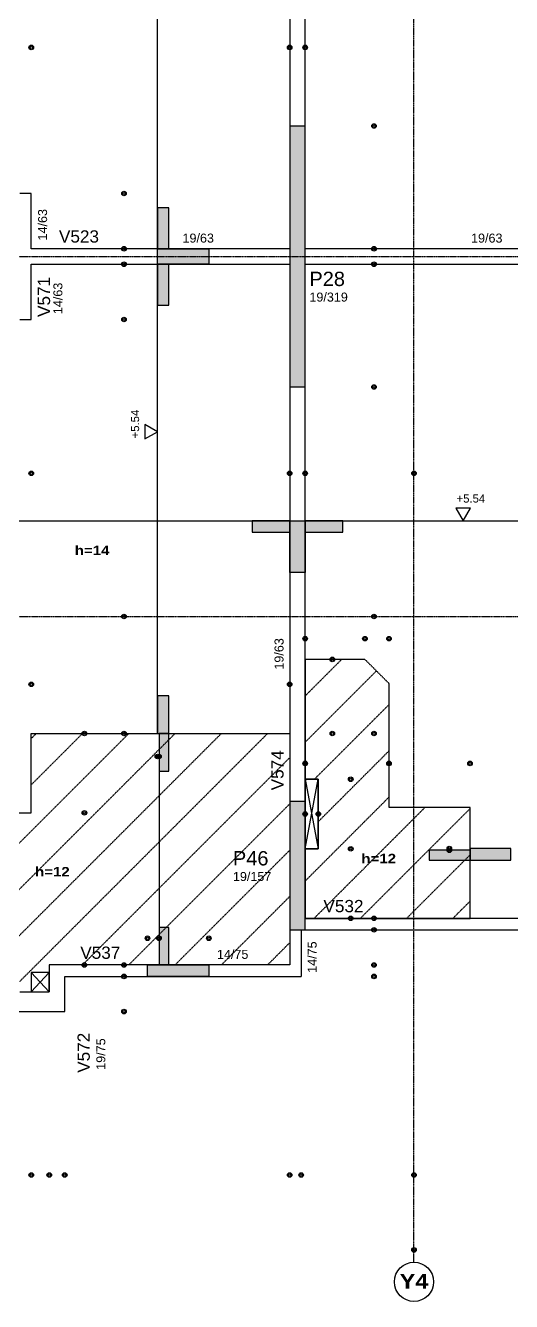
# Model space of a CAD drawing. Extents: x -15895 to 12929, y -2522 to 15173.
# Drawn here: x -10842 to -10247, y 12216 to 13776 of the extents above; entities that cross this region are included whole.
import ezdxf

# ---------------------------------------------------------------- set-up
doc = ezdxf.new("R2010")
doc.units = 0
for name, pattern in [('ESTILO_TQS_0001', [1, 0.7, -0.3]), ('ESTILO_TQS_0002', [0.4, 0.1, -0.3]), ('ESTILO_TQS_0006', [0.3, 0.2, -0.1]), ('ESTILO_TQS_0007', [2.1, 1.5, -0.2, 0.2, -0.2])]:
    doc.linetypes.add(name, pattern=pattern)
for name, color, linetype in [('MTH-224', 4, 'Continuous'), ('MTH-230', 1, 'Continuous'), ('MTH-DIM-PILAR', 3, 'Continuous'), ('MTH-DIM-VIGA', 3, 'Continuous'), ('MTH-EIXO-214', 4, 'Continuous'), ('MTH-FACE-VIGA', 7, 'Continuous'), ('MTH-LINHA-SEÇÃO', 16, 'Continuous'), ('MTH-PILAR-SEGUE', 5, 'Continuous'), ('MTH-SIMB_COTA', 3, 'Continuous'), ('MTH-SOMBRA21', 150, 'Continuous'), ('MTH-SOMBRA25', 253, 'Continuous'), ('MTH-TIT1-PILAR', 5, 'Continuous'), ('MTH-TIT1-VIGA', 5, 'Continuous'), ('MTH-TRACEJADO-216', 1, 'Continuous'), ('MTH-TXT', 4, 'Continuous'), ('MTH-TXT-NEGRITO', 5, 'Continuous'), ('MTH-VIGA-INVERTIDA', 7, 'ESTILO_TQS_0002')]:
    doc.layers.add(name, color=color, linetype=linetype)
doc.styles.add('TQS_ARIAL', font='arial.ttf')
doc.styles.add('TQS_ARIAL_BLACK', font='ariblk.ttf')

msp = doc.modelspace()

# ---------------------------------------------------------------- linework, layer by layer
at = {"layer": 'MTH-224', "linetype": 'Continuous'}
for points in [[(-10695.74, 13270.65), (-10680.44, 13279.48), (-10695.74, 13288.31), (-10695.74, 13270.65)], [(-10315.31, 13185.87), (-10306.48, 13170.57), (-10297.64, 13185.87), (-10315.31, 13185.87)]]:
    msp.add_lwpolyline(points, dxfattribs=at)
at = {"layer": 'MTH-230', "linetype": 'Continuous'}
for p, q in [((-10499.66, 12854.66), (-10483.66, 12769.66)), ((-10499.66, 12769.66), (-10483.66, 12854.66)), ((-10834.66, 12594.66), (-10812.66, 12618.66)), ((-10834.66, 12618.66), (-10812.66, 12594.66))]:
    msp.add_line(p, q, dxfattribs=at)
msp.add_circle((-10366.66, 12240.34), 24, dxfattribs=at)
at = {"layer": 'MTH-EIXO-214', "linetype": 'ESTILO_TQS_0007'}
for p, q in [((-10366.66, 12264.34), (-10366.66, 14881.16)), ((-15560.66, 13493.66), (-9790.66, 13493.66)), ((-15560.66, 13053.66), (-9790.66, 13053.66))]:
    msp.add_line(p, q, dxfattribs=at)
at = {"layer": 'MTH-FACE-VIGA', "linetype": 'Continuous'}
for p, q in [((-10499.66, 13653.16), (-10499.66, 14159.66)), ((-10518.66, 14076.66), (-10518.66, 13653.16)), ((-10834.66, 13570.66), (-10848.66, 13570.66)), ((-10834.66, 13556.66), (-10834.66, 13570.66)), ((-10834.66, 13503.16), (-10834.66, 13556.66)), ((-10518.66, 13503.16), (-10834.66, 13503.16)), ((-9959.66, 13503.16), (-10499.66, 13503.16)), ((-10834.66, 13484.16), (-10518.66, 13484.16)), ((-10834.66, 13430.66), (-10834.66, 13484.16)), ((-10499.66, 13484.16), (-9959.66, 13484.16)), ((-10834.66, 13416.66), (-10834.66, 13430.66)), ((-10848.66, 13416.66), (-10834.66, 13416.66)), ((-10518.66, 13334.16), (-10518.66, 12910.66)), ((-10499.66, 12827.66), (-10499.66, 13334.16)), ((-10518.66, 12910.66), (-10518.66, 12827.66)), ((-10013.16, 12684.66), (-10499.66, 12684.66)), ((-10518.66, 12670.66), (-10518.66, 12627.66)), ((-10504.66, 12670.66), (-10504.66, 12613.66)), ((-10499.66, 12670.66), (-10013.16, 12670.66)), ((-10793.66, 12627.66), (-10812.66, 12627.66)), ((-10812.66, 12627.66), (-10812.66, 12613.66)), ((-10518.66, 12627.66), (-10793.66, 12627.66)), ((-10812.66, 12613.66), (-10812.66, 12594.66)), ((-10793.66, 12613.66), (-10504.66, 12613.66)), ((-10793.66, 12570.66), (-10793.66, 12613.66)), ((-10848.66, 12594.66), (-10834.66, 12594.66)), ((-10913.16, 12570.66), (-10793.66, 12570.66))]:
    msp.add_line(p, q, dxfattribs=at)
for points in [[(-10499.66, 12769.66), (-10483.66, 12769.66), (-10483.66, 12854.66), (-10499.66, 12854.66), (-10499.66, 12769.66)], [(-10834.66, 12594.66), (-10812.66, 12594.66), (-10812.66, 12618.66), (-10834.66, 12618.66), (-10834.66, 12594.66)]]:
    msp.add_lwpolyline(points, dxfattribs=at)
at = {"layer": 'MTH-LINHA-SEÇÃO', "linetype": 'Continuous'}
for p, q in [((-10680.44, 12910.66), (-10680.44, 14076.66)), ((-12666.16, 13170.57), (-9994.16, 13170.57)), ((-10678.44, 12910.66), (-10678.44, 12627.66))]:
    msp.add_line(p, q, dxfattribs=at)
for points in [[(-10680.44, 13553.16), (-10680.44, 13503.16), (-10666.44, 13503.16), (-10666.44, 13553.16), (-10680.44, 13553.16)], [(-10617.44, 13484.16), (-10680.44, 13484.16), (-10680.44, 13503.16), (-10617.44, 13503.16), (-10617.44, 13484.16)], [(-10680.44, 13484.16), (-10680.44, 13434.16), (-10666.44, 13434.16), (-10666.44, 13484.16), (-10680.44, 13484.16)], [(-10518.66, 13170.57), (-10564.66, 13170.57), (-10564.66, 13156.57), (-10518.66, 13156.57), (-10518.66, 13170.57)], [(-10518.66, 13107.57), (-10518.66, 13170.57), (-10499.66, 13170.57), (-10499.66, 13107.57), (-10518.66, 13107.57)], [(-10453.66, 13170.57), (-10499.66, 13170.57), (-10499.66, 13156.57), (-10453.66, 13156.57), (-10453.66, 13170.57)], [(-10680.44, 12956.66), (-10680.44, 12910.66), (-10666.44, 12910.66), (-10666.44, 12956.66), (-10680.44, 12956.66)], [(-10678.44, 12910.66), (-10678.44, 12864.66), (-10666.44, 12864.66), (-10666.44, 12910.66), (-10678.44, 12910.66)], [(-10298.16, 12767.9), (-10348.16, 12767.9), (-10348.16, 12755.9), (-10298.16, 12755.9), (-10298.16, 12767.9)], [(-10248.16, 12769.9), (-10298.16, 12769.9), (-10298.16, 12755.9), (-10248.16, 12755.9), (-10248.16, 12769.9)], [(-10678.44, 12673.66), (-10678.44, 12627.66), (-10666.44, 12627.66), (-10666.44, 12673.66), (-10678.44, 12673.66)], [(-10617.44, 12613.66), (-10692.44, 12613.66), (-10692.44, 12627.66), (-10617.44, 12627.66), (-10617.44, 12613.66)]]:
    msp.add_lwpolyline(points, dxfattribs=at)
at = {"layer": 'MTH-PILAR-SEGUE', "linetype": 'Continuous'}
for points in [[(-10518.66, 13334.16), (-10499.66, 13334.16), (-10499.66, 13653.16), (-10518.66, 13653.16), (-10518.66, 13334.16)], [(-10518.66, 12670.66), (-10499.66, 12670.66), (-10499.66, 12827.66), (-10518.66, 12827.66), (-10518.66, 12670.66)]]:
    msp.add_lwpolyline(points, dxfattribs=at)
at = {"layer": 'MTH-SIMB_COTA', "linetype": 'Continuous'}
for centre, radius in [((-10834.66, 13749.26), 2.8), ((-10834.66, 13749.26), 2.8), ((-10834.66, 13749.26), 1.4), ((-10834.66, 13749.26), 1.4), ((-10518.66, 13749.26), 2.8), ((-10518.66, 13749.26), 1.4), ((-10499.66, 13749.26), 2.8), ((-10499.66, 13749.26), 1.4), ((-10415.57, 13653.16), 2.8), ((-10415.57, 13653.16), 2.8), ((-10415.57, 13653.16), 1.4), ((-10415.57, 13653.16), 1.4), ((-10721.25, 13570.66), 2.8), ((-10721.25, 13570.66), 2.8), ((-10721.25, 13570.66), 1.4), ((-10721.25, 13570.66), 1.4), ((-10721.25, 13503.16), 2.8), ((-10721.25, 13503.16), 1.4), ((-10415.57, 13503.16), 2.8), ((-10415.57, 13503.16), 1.4), ((-10721.25, 13484.16), 2.8), ((-10721.25, 13484.16), 1.4), ((-10415.57, 13484.16), 2.8), ((-10415.57, 13484.16), 1.4), ((-10721.25, 13416.66), 2.8), ((-10721.25, 13416.66), 2.8), ((-10721.25, 13416.66), 1.4), ((-10721.25, 13416.66), 1.4), ((-10415.57, 13334.16), 2.8), ((-10415.57, 13334.16), 2.8), ((-10415.57, 13334.16), 1.4), ((-10415.57, 13334.16), 1.4), ((-10834.66, 13228.64), 2.8), ((-10834.66, 13228.64), 2.8), ((-10834.66, 13228.64), 1.4), ((-10834.66, 13228.64), 1.4), ((-10518.66, 13228.64), 2.8), ((-10518.66, 13228.64), 1.4), ((-10499.66, 13228.64), 2.8), ((-10499.66, 13228.64), 2.8), ((-10499.66, 13228.64), 1.4), ((-10499.66, 13228.64), 1.4), ((-10366.66, 13228.64), 2.8), ((-10366.66, 13228.64), 2.8), ((-10366.66, 13228.64), 2.8), ((-10366.66, 13228.64), 1.4), ((-10366.66, 13228.64), 1.4), ((-10366.66, 13228.64), 1.4), ((-10721.25, 13053.66), 2.8), ((-10721.25, 13053.66), 2.8), ((-10721.25, 13053.66), 1.4), ((-10721.25, 13053.66), 1.4), ((-10415.57, 13053.66), 2.8), ((-10415.57, 13053.66), 2.8), ((-10415.57, 13053.66), 1.4), ((-10415.57, 13053.66), 1.4), ((-10499.66, 13026.54), 2.8), ((-10499.66, 13026.54), 1.4), ((-10426.66, 13026.54), 2.8), ((-10426.66, 13026.54), 2.8), ((-10426.66, 13026.54), 1.4), ((-10426.66, 13026.54), 1.4), ((-10397.16, 13026.54), 2.8), ((-10397.16, 13026.54), 1.4), ((-10466.52, 13001.16), 2.8), ((-10466.52, 13001.16), 1.4), ((-10834.66, 12970.66), 2.8), ((-10834.66, 12970.66), 2.8), ((-10834.66, 12970.66), 1.4), ((-10834.66, 12970.66), 1.4), ((-10518.66, 12970.66), 2.8), ((-10518.66, 12970.66), 1.4), ((-10769.67, 12910.66), 2.8), ((-10769.67, 12910.66), 1.4), ((-10721.25, 12910.66), 2.8), ((-10721.25, 12910.66), 2.8), ((-10721.25, 12910.66), 1.4), ((-10721.25, 12910.66), 1.4), ((-10466.52, 12910.66), 2.8), ((-10466.52, 12910.66), 1.4), ((-10415.57, 12910.66), 2.8), ((-10415.57, 12910.66), 2.8), ((-10415.57, 12910.66), 1.4), ((-10415.57, 12910.66), 1.4), ((-10680.44, 12882.56), 2.8), ((-10680.44, 12882.56), 2.8), ((-10680.44, 12882.56), 1.4), ((-10680.44, 12882.56), 1.4), ((-10678.44, 12882.56), 2.8), ((-10678.44, 12882.56), 2.8), ((-10678.44, 12882.56), 1.4), ((-10678.44, 12882.56), 1.4), ((-10499.66, 12874.02), 2.8), ((-10499.66, 12874.02), 1.4), ((-10397.16, 12874.02), 2.8), ((-10397.16, 12874.02), 2.8), ((-10397.16, 12874.02), 1.4), ((-10397.16, 12874.02), 1.4), ((-10298.16, 12874.02), 2.8), ((-10298.16, 12874.02), 1.4), ((-10443.98, 12854.66), 2.8), ((-10443.98, 12854.66), 1.4), ((-10769.67, 12813.66), 2.8), ((-10769.67, 12813.66), 2.8), ((-10769.67, 12813.66), 1.4), ((-10769.67, 12813.66), 1.4), ((-10499.66, 12812.16), 2.8), ((-10499.66, 12812.16), 1.4), ((-10483.66, 12812.16), 2.8), ((-10483.66, 12812.16), 1.4), ((-10443.98, 12769.66), 2.8), ((-10443.98, 12769.66), 2.8), ((-10443.98, 12769.66), 1.4), ((-10443.98, 12769.66), 1.4), ((-10323.48, 12769.9), 2.8), ((-10323.48, 12769.9), 2.8), ((-10323.48, 12769.9), 2.8), ((-10323.48, 12767.9), 2.8), ((-10323.48, 12767.9), 2.8), ((-10323.48, 12767.9), 2.8), ((-10323.48, 12769.9), 1.4), ((-10323.48, 12769.9), 1.4), ((-10323.48, 12769.9), 1.4), ((-10323.48, 12767.9), 1.4), ((-10323.48, 12767.9), 1.4), ((-10323.48, 12767.9), 1.4), ((-10443.98, 12684.66), 2.8), ((-10443.98, 12684.66), 1.4), ((-10415.57, 12684.66), 2.8), ((-10415.57, 12684.66), 1.4), ((-10415.57, 12670.66), 2.8), ((-10415.57, 12670.66), 1.4), ((-10692.44, 12660.35), 2.8), ((-10692.44, 12660.35), 1.4), ((-10678.44, 12660.35), 2.8), ((-10678.44, 12660.35), 2.8), ((-10678.44, 12660.35), 1.4), ((-10678.44, 12660.35), 1.4), ((-10617.44, 12660.35), 2.8), ((-10617.44, 12660.35), 1.4), ((-10769.67, 12627.66), 2.8), ((-10769.67, 12627.66), 1.4), ((-10721.25, 12627.66), 2.8), ((-10721.25, 12627.66), 1.4), ((-10415.57, 12627.66), 2.8), ((-10415.57, 12627.66), 2.8), ((-10415.57, 12627.66), 1.4), ((-10415.57, 12627.66), 1.4), ((-10721.25, 12613.66), 2.8), ((-10721.25, 12613.66), 1.4), ((-10415.57, 12613.66), 2.8), ((-10415.57, 12613.66), 1.4), ((-10721.25, 12570.66), 2.8), ((-10721.25, 12570.66), 1.4), ((-10834.66, 12370.91), 2.8), ((-10834.66, 12370.91), 2.8), ((-10834.66, 12370.91), 1.4), ((-10834.66, 12370.91), 1.4), ((-10812.66, 12370.91), 2.8), ((-10812.66, 12370.91), 2.8), ((-10812.66, 12370.91), 1.4), ((-10812.66, 12370.91), 1.4), ((-10793.66, 12370.91), 2.8), ((-10793.66, 12370.91), 2.8), ((-10793.66, 12370.91), 1.4), ((-10793.66, 12370.91), 1.4), ((-10518.66, 12370.91), 2.8), ((-10518.66, 12370.91), 2.8), ((-10518.66, 12370.91), 1.4), ((-10518.66, 12370.91), 1.4), ((-10504.66, 12370.91), 2.8), ((-10504.66, 12370.91), 2.8), ((-10504.66, 12370.91), 1.4), ((-10504.66, 12370.91), 1.4), ((-10366.66, 12370.91), 2.8), ((-10366.66, 12370.91), 2.8), ((-10366.66, 12370.91), 1.4), ((-10366.66, 12370.91), 1.4), ((-10366.66, 12279.34), 2.8), ((-10366.66, 12279.34), 2.8), ((-10366.66, 12279.34), 1.4), ((-10366.66, 12279.34), 1.4)]:
    msp.add_circle(centre, radius, dxfattribs=at)
at = {"layer": 'MTH-SOMBRA21', "linetype": 'Continuous'}
for points in [[(-10680.44, 13553.16), (-10680.44, 13503.16), (-10666.44, 13503.16)], [(-10680.44, 13553.16), (-10666.44, 13503.16), (-10666.44, 13553.16)], [(-10680.44, 13553.16), (-10666.44, 13553.16), (-10680.44, 13553.16)], [(-10617.44, 13484.16), (-10680.44, 13484.16), (-10680.44, 13503.16)], [(-10617.44, 13484.16), (-10680.44, 13503.16), (-10617.44, 13503.16)], [(-10617.44, 13484.16), (-10617.44, 13503.16), (-10617.44, 13484.16)], [(-10680.44, 13484.16), (-10680.44, 13434.16), (-10666.44, 13434.16)], [(-10680.44, 13484.16), (-10666.44, 13434.16), (-10666.44, 13484.16)], [(-10680.44, 13484.16), (-10666.44, 13484.16), (-10680.44, 13484.16)], [(-10518.66, 13170.57), (-10564.66, 13170.57), (-10564.66, 13156.57)], [(-10518.66, 13170.57), (-10564.66, 13156.57), (-10518.66, 13156.57)], [(-10518.66, 13170.57), (-10518.66, 13156.57), (-10518.66, 13170.57)], [(-10518.66, 13107.57), (-10518.66, 13170.57), (-10499.66, 13170.57)], [(-10518.66, 13107.57), (-10499.66, 13170.57), (-10499.66, 13107.57)], [(-10453.66, 13170.57), (-10499.66, 13170.57), (-10499.66, 13156.57)], [(-10453.66, 13170.57), (-10499.66, 13156.57), (-10453.66, 13156.57)], [(-10453.66, 13170.57), (-10453.66, 13156.57), (-10453.66, 13170.57)], [(-10518.66, 13107.57), (-10499.66, 13107.57), (-10518.66, 13107.57)], [(-10680.44, 12956.66), (-10680.44, 12910.66), (-10666.44, 12910.66)], [(-10680.44, 12956.66), (-10666.44, 12910.66), (-10666.44, 12956.66)], [(-10680.44, 12956.66), (-10666.44, 12956.66), (-10680.44, 12956.66)], [(-10678.44, 12910.66), (-10678.44, 12864.66), (-10666.44, 12864.66)], [(-10678.44, 12910.66), (-10666.44, 12864.66), (-10666.44, 12910.66)], [(-10678.44, 12910.66), (-10666.44, 12910.66), (-10678.44, 12910.66)], [(-10298.16, 12767.9), (-10348.16, 12767.9), (-10348.16, 12755.9)], [(-10298.16, 12767.9), (-10348.16, 12755.9), (-10298.16, 12755.9)], [(-10248.16, 12769.9), (-10298.16, 12769.9), (-10298.16, 12755.9)], [(-10248.16, 12769.9), (-10298.16, 12755.9), (-10248.16, 12755.9)], [(-10298.16, 12767.9), (-10298.16, 12755.9), (-10298.16, 12767.9)], [(-10248.16, 12769.9), (-10248.16, 12755.9), (-10248.16, 12769.9)], [(-10678.44, 12673.66), (-10678.44, 12627.66), (-10666.44, 12627.66)], [(-10678.44, 12673.66), (-10666.44, 12627.66), (-10666.44, 12673.66)], [(-10678.44, 12673.66), (-10666.44, 12673.66), (-10678.44, 12673.66)], [(-10617.44, 12613.66), (-10692.44, 12613.66), (-10692.44, 12627.66)], [(-10617.44, 12613.66), (-10692.44, 12627.66), (-10617.44, 12627.66)], [(-10617.44, 12613.66), (-10617.44, 12627.66), (-10617.44, 12613.66)]]:
    msp.add_solid(points, dxfattribs=at)
at = {"layer": 'MTH-SOMBRA25', "linetype": 'Continuous'}
for points in [[(-10518.66, 13334.16), (-10499.66, 13334.16), (-10499.66, 13653.16)], [(-10518.66, 13334.16), (-10499.66, 13653.16), (-10518.66, 13653.16)], [(-10518.66, 13334.16), (-10518.66, 13653.16), (-10518.66, 13334.16)], [(-10518.66, 12670.66), (-10499.66, 12670.66), (-10499.66, 12827.66)], [(-10518.66, 12670.66), (-10499.66, 12827.66), (-10518.66, 12827.66)], [(-10518.66, 12670.66), (-10518.66, 12827.66), (-10518.66, 12670.66)]]:
    msp.add_solid(points, dxfattribs=at)
at = {"layer": 'MTH-TRACEJADO-216', "linetype": 'ESTILO_TQS_0001'}
for p, q in [((-10495.28, 12961.01), (-10455.13, 13001.16)), ((-10444.56, 12955.16), (-10422.73, 12977)), ((-10422.73, 12977), (-10412.61, 12987.11)), ((-10499.66, 12956.63), (-10495.28, 12961.01)), ((-10489.71, 12910.01), (-10444.56, 12955.16)), ((-10414.8, 12928.36), (-10397.16, 12945.99)), ((-10480.59, 12862.57), (-10414.8, 12928.36)), ((-11008.16, 12617.83), (-10715.34, 12910.66)), ((-10974.77, 12594.66), (-10658.77, 12910.66)), ((-10858.2, 12654.66), (-10602.2, 12910.66)), ((-10848.66, 12607.63), (-10545.63, 12910.66)), ((-10834.66, 12847.9), (-10771.91, 12910.66)), ((-10834.66, 12904.47), (-10828.48, 12910.66)), ((-10499.66, 12900.06), (-10489.71, 12910.01)), ((-10406.87, 12879.72), (-10397.16, 12889.42)), ((-10772.06, 12627.66), (-10518.66, 12881.06)), ((-10446.68, 12839.91), (-10406.87, 12879.72)), ((-10488.5, 12854.66), (-10484.14, 12859.02)), ((-10484.14, 12859.02), (-10480.59, 12862.57)), ((-10456.67, 12829.92), (-10446.68, 12839.91)), ((-10715.5, 12627.66), (-10518.66, 12824.49)), ((-10483.66, 12802.92), (-10456.67, 12829.92)), ((-10427.15, 12802.87), (-10406.24, 12823.78)), ((-10406.24, 12823.78), (-10398.94, 12831.08)), ((-10398.94, 12831.08), (-10397.16, 12832.85)), ((-10378.64, 12794.81), (-10353.29, 12820.16)), ((-10354.76, 12762.12), (-10298.16, 12818.72)), ((-10467.68, 12762.34), (-10427.15, 12802.87)), ((-10397.63, 12775.82), (-10378.64, 12794.81)), ((-10428.89, 12744.56), (-10397.63, 12775.82)), ((-10658.93, 12627.66), (-10518.66, 12767.92)), ((-10472.02, 12758), (-10467.68, 12762.34)), ((-10368.12, 12748.77), (-10354.76, 12762.12)), ((-10330.88, 12729.43), (-10298.16, 12762.15)), ((-10499.66, 12730.35), (-10472.02, 12758)), ((-10432.23, 12741.22), (-10428.89, 12744.56)), ((-10390.1, 12726.79), (-10368.12, 12748.77)), ((-10488.79, 12684.66), (-10432.23, 12741.22)), ((-10338.6, 12721.71), (-10330.88, 12729.43)), ((-10602.36, 12627.66), (-10518.66, 12711.35)), ((-10432.22, 12684.66), (-10392.45, 12724.43)), ((-10392.45, 12724.43), (-10390.1, 12726.79)), ((-10351.3, 12709.01), (-10338.6, 12721.71)), ((-10375.65, 12684.66), (-10352.66, 12707.65)), ((-10352.66, 12707.65), (-10351.3, 12709.01)), ((-10309.08, 12694.66), (-10307, 12696.75)), ((-10307, 12696.75), (-10298.16, 12705.58)), ((-10319.08, 12684.66), (-10312.88, 12690.87)), ((-10312.88, 12690.87), (-10312.51, 12691.23)), ((-10312.51, 12691.23), (-10309.08, 12694.66)), ((-10545.79, 12627.66), (-10518.66, 12654.79))]:
    msp.add_line(p, q, dxfattribs=at)
msp.add_lwpolyline([(-10298.16, 12684.66), (-10298.16, 12820.16), (-10397.16, 12820.16), (-10397.16, 12971.66), (-10426.66, 13001.16), (-10499.66, 13001.16), (-10499.66, 12854.66), (-10483.66, 12854.66), (-10483.66, 12769.66), (-10499.66, 12769.66), (-10499.66, 12684.66), (-10298.16, 12684.66)], dxfattribs=at)
at = {"layer": 'MTH-VIGA-INVERTIDA', "linetype": 'ESTILO_TQS_0006'}
for p, q in [((-10834.66, 12813.66), (-10834.66, 12910.66)), ((-10834.66, 12910.66), (-10518.66, 12910.66)), ((-11008.16, 12813.66), (-10834.66, 12813.66))]:
    msp.add_line(p, q, dxfattribs=at)

# ---------------------------------------------------------------- texts
at = {"layer": 'MTH-DIM-PILAR', "linetype": 'Continuous', "style": 'TQS_ARIAL'}
for s, p in [('19/319', (-10494.55, 13438.57)), ('19/157', (-10588.06, 12730.31))]:
    msp.add_text(s, height=11, dxfattribs=at).set_placement(p)
at = {"layer": 'MTH-DIM-VIGA', "linetype": 'Continuous', "style": 'TQS_ARIAL'}
for s, p in [('14/63', (-10815.29, 13513.25)), ('14/63', (-10796.59, 13423.2)), ('19/63', (-10526.16, 12988.66)), ('14/75', (-10485.66, 12618.04)), ('19/75', (-10744.08, 12499.52))]:
    msp.add_text(s, height=11, rotation=90, dxfattribs=at).set_placement(p)
for s, p in [('19/63', (-10649.73, 13510.66)), ('19/63', (-10296.91, 13510.66)), ('14/75', (-10607.58, 12635.16))]:
    msp.add_text(s, height=11, dxfattribs=at).set_placement(p)
at = {"layer": 'MTH-TIT1-PILAR', "linetype": 'Continuous', "style": 'TQS_ARIAL'}
for s, p in [('P28', (-10494.55, 13457.57)), ('P46', (-10588.06, 12749.31))]:
    msp.add_text(s, height=17.5, dxfattribs=at).set_placement(p)
at = {"layer": 'MTH-TIT1-VIGA', "linetype": 'Continuous', "style": 'TQS_ARIAL'}
for s, p in [('V523', (-10800.76, 13510.66)), ('V532', (-10477.33, 12692.16)), ('V537', (-10774.66, 12635.16))]:
    msp.add_text(s, height=15, dxfattribs=at).set_placement(p)
for s, p in [('V571', (-10811.6, 13419.75)), ('V574', (-10526.16, 12841.15)), ('V572', (-10763.08, 12495.88))]:
    msp.add_text(s, height=15, rotation=90, dxfattribs=at).set_placement(p)
at = {"layer": 'MTH-TXT', "linetype": 'Continuous', "style": 'TQS_ARIAL'}
msp.add_text('+5.54', height=9.9, rotation=90, dxfattribs=at).set_placement((-10702.76, 13271.34))
msp.add_text('+5.54', height=9.9, dxfattribs=at).set_placement((-10314.62, 13192.89))
at = {"layer": 'MTH-TXT-NEGRITO', "linetype": 'Continuous', "style": 'TQS_ARIAL_BLACK'}
for s, height, p in [('h=14', 11.5, (-10781.45, 13128.67)), ('h=12', 11.5, (-10431.01, 12752.05)), ('h=12', 11.5, (-10830.03, 12735.94)), ('Y4', 18, (-10384.2, 12232.06))]:
    msp.add_text(s, height=height, dxfattribs=at).set_placement(p)

doc.saveas('drawing.dxf')
